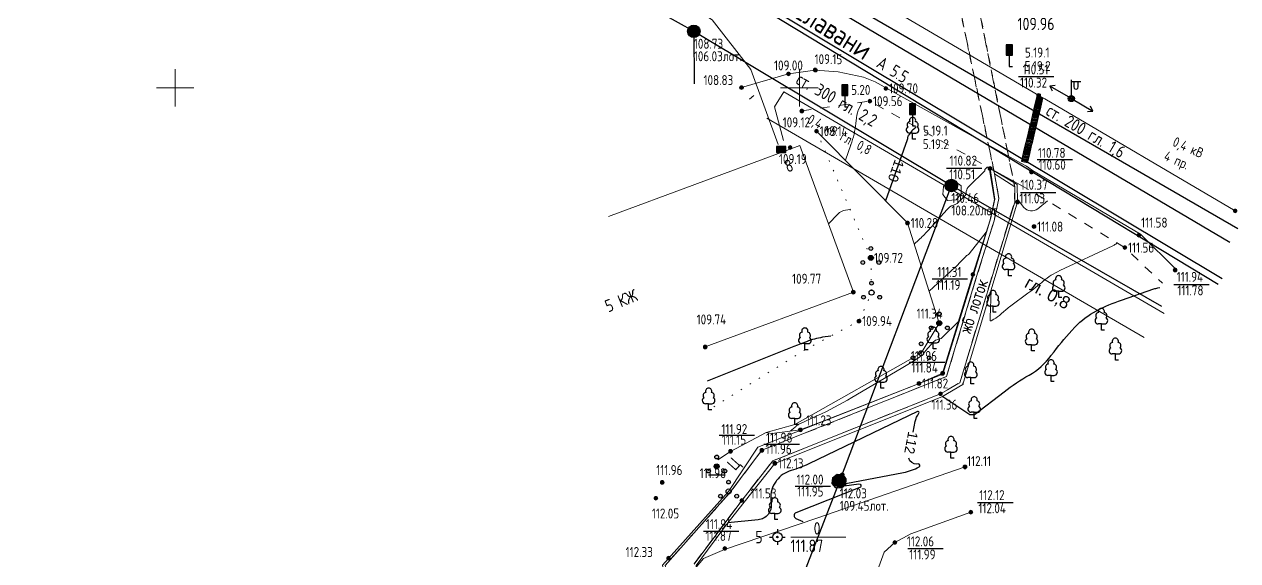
# Model space of a CAD drawing. Header units: metres. Extents: x 22515 to 24102, y 22346 to 22852.
# Drawn here: x 22654.6 to 22751.8, y 22612.1 to 22655.1 of the extents above; entities that cross this region are included whole.
import ezdxf

# ---------------------------------------------------------------- set-up
doc = ezdxf.new("R2010")
doc.units = ezdxf.units.M
for name, pattern in [('g5_01_5x1_5', [3, 1.5, -1.5]), ('g5_01x1', [2, 1, -1]), ('g5_02x1', [3, 2, -1]), ('g5_366', [1.7, 0.2, -1.5])]:
    doc.linetypes.add(name, pattern=pattern)
for name, color, linetype in [('01_Геодезические пункты', 7, 'Continuous'), ('02_Сетка', 7, 'Continuous'), ('03_Здания и строения', 7, 'Continuous'), ('06_Инженерно-технические сооружения', 7, 'Continuous'), ('07_Объекты электропередачи', 7, 'Continuous'), ('10_Границы покрытий и угодий', 7, 'Continuous'), ('11_Гидрография', 7, 'Continuous'), ('12_Рельеф', 7, 'Continuous'), ('13_Растительность', 7, 'Continuous'), ('17_Топонимика', 7, 'Continuous'), ('19_Горизонтали', 7, 'Continuous'), ('30_Канализация', 7, 'Continuous'), ('31_Водопровод', 7, 'Continuous'), ('33_Газопровод', 7, 'Continuous'), ('35_Телефон', 7, 'Continuous'), ('37_Кабель низкого напряжения', 7, 'Continuous'), ('38_Кабели высокого напряжения', 7, 'Continuous'), ('44_Крышки колодцев', 7, 'Continuous'), ('45_Номера колодцев', 7, 'Continuous'), ('61_Отметки высоты поверхности', 7, 'Continuous')]:
    doc.layers.add(name, color=color, linetype=linetype)
doc.styles.add('LIKE11', font='bm431.shx')
doc.styles.add('LIKE32', font='peteri.shx')
doc.styles.add('LIKE36', font='pragmai.shx')
doc.styles.add('Line_GUGK', font='', dxfattribs={"height": 1})
doc.styles.get("Standard").update_dxf_attribs({"font": 'GOST2304A.ttf', "height": 2})
doc.styles.get('Line_GUGK').set_extended_font_data('Bm431', italic=True)
doc.linetypes.add('g5_084b', pattern='A,0.001,[18,GUGK_2005.shx,S=10,R=180.000005,X=0,Y=0],1,[18,GUGK_2005.shx,S=30,R=180.000005,X=0,Y=0],1', length=2.001)
doc.linetypes.add('g5_119_1', pattern='A,8,-2,[31,GUGK_2005.shx,S=0.2,R=0,X=0,Y=0],0.7,[31,GUGK_2005.shx,S=0.16,R=0,X=0,Y=0],6.6,[31,GUGK_2005.shx,S=0.16,R=180.000005,X=0,Y=0],0.7,[31,GUGK_2005.shx,S=0.2,R=180.000005,X=0,Y=0],-2', length=20)
doc.linetypes.add('g5_119_3', pattern='A,8,-2,[31,GUGK_2005.shx,S=0.2,R=0,X=0,Y=0],8,[31,GUGK_2005.shx,S=0.2,R=180.000005,X=0,Y=0],-2', length=20)
doc.linetypes.add('g5_122_g', pattern='A,2,-2,3,-0.6,["Г",Line_GUGK,S=2,R=0,X=0,Y=-1],-2.8,3,-2,8,-2,8,-2,6', length=41.4)
doc.linetypes.add('g5_122_k', pattern='A,2,-2,3,-0.6,["К",Line_GUGK,S=2,R=0,X=0,Y=-1],-3,3,-2,8,-2,8,-2,6', length=41.6)
doc.linetypes.add('g5_122_v', pattern='A,2,-2,3,-0.6,["В",Line_GUGK,S=2,R=0,X=0,Y=-1],-2.8,3,-2,8,-2,8,-2,6', length=41.4)
doc.linetypes.add('g5_133_t', pattern='A,4,[27,GUGK_2005.shx,S=0.8,R=0,X=0,Y=0],4,-2', length=10)

# ---------------------------------------------------------------- blocks, each defined once
blk = doc.blocks.new('g5_115_1')
at = {"color": 0, "flags": 128}
for points in [[(0, 0), (4, 0)], [(3.29, -0.5), (4, 0), (3.29, 0.5)]]:
    blk.add_lwpolyline(points, dxfattribs=at)
blk = doc.blocks.new('g5_388_1')
at = {"color": 0, "flags": 128}
blk.add_lwpolyline([(0, 0.99), (0.51, 0.99, 0.798042), (0.73, 1.95, 0.636328), (0.46, 2.81, 0.533064), (0, 3.5, 0.533064), (-0.46, 2.81, 0.636328), (-0.73, 1.95, 0.798042), (-0.51, 0.99)], format="xyb", dxfattribs=at)
for points in [[(0, 0.99), (-0.51, 0.99)], [(0.5, 0), (0, 0), (0, 0.99)]]:
    blk.add_lwpolyline(points, dxfattribs=at)
at = {"style": 'LIKE11', "flags": 8}
for tag, p in [('Описание', (-14.19, 0.84)), ('Метрические данные', (1.49, 0.46))]:
    blk.add_attdef(tag, p, '', height=2, dxfattribs=at)
blk = doc.blocks.new('g5_117kb')
h = blk.add_hatch(color=255)
h.paths.add_polyline_path([(0.07, 0.07), (0.92, 0.07, 0.367426), (0.07, 0.92)])
h.paths.add_polyline_path([(-0.08, 0.92, 0.367426), (-0.92, 0.07), (-0.08, 0.07)])
h.paths.add_polyline_path([(-0.08, -0.08), (-0.92, -0.08, 0.367426), (-0.08, -0.92)])
h.paths.add_polyline_path([(0.07, -0.92, 0.367426), (0.92, -0.08), (0.07, -0.08)])
at = {"color": 0, "flags": 128}
for points in [[(-1, 0), (1, 0)], [(0, 1), (0, -1)]]:
    blk.add_lwpolyline(points, dxfattribs=at)
at = {"color": 0}
blk.add_circle((0, 0), 1, dxfattribs=at)
at = {"style": 'LIKE11', "flags": 8}
for tag, p in [('Номер', (0, 1.7)), ('Отметка кольца люка', (0, -2.8)), ('Отметка земли (возле него)', (0, -4.8)), ('Верх прокладки', (0, -6.8)), ('Низ прокладки', (0, -8.8))]:
    blk.add_attdef(tag, p, '', height=1.6, dxfattribs=at)
blk = doc.blocks.new('g5_395_1')
h = blk.add_hatch(color=0)
h.paths.add_polyline_path([(0.3, 1.5, 1), (-0.3, 1.5, 1)])
h.paths.add_polyline_path([(-1.6, -0.75, 1), (-1, -0.75, 1)])
h.paths.add_polyline_path([(1.6, -0.75, 1), (1, -0.75, 1)])
at = {"color": 0}
for centre, radius in [((0, 0), 0.4), ((0, 1.5), 0.3), ((-1.3, -0.75), 0.3), ((1.3, -0.75), 0.3)]:
    blk.add_circle(centre, radius, dxfattribs=at)
blk = doc.blocks.new('g5_405e')
h = blk.add_hatch(color=0)
h.paths.add_polyline_path([(0.3, 1.5, 1), (-0.3, 1.5, 1)])
h.paths.add_polyline_path([(-1.6, -0.75, 1), (-1, -0.75, 1)])
h.paths.add_polyline_path([(1.6, -0.75, 1), (1, -0.75, 1)])
at = {"color": 92, "flags": 128}
blk.add_lwpolyline([(-1.3, -1.35), (1.3, -1.35)], dxfattribs=at)
at = {"color": 0}
for centre, radius in [((0, 0), 0.4), ((0, 1.5), 0.3), ((-1.3, -0.75), 0.3), ((1.3, -0.75), 0.3)]:
    blk.add_circle(centre, radius, dxfattribs=at)
blk = doc.blocks.new('g5_113a')
blk.add_hatch(color=0).paths.add_polyline_path([(-0.75, 0), (0.75, 0), (0.75, 1), (-0.75, 1)])
at = {"color": 0, "flags": 128}
blk.add_lwpolyline([(-0.75, 0), (0.75, 0), (0.75, 1), (-0.75, 1)], close=True, dxfattribs=at)
blk = doc.blocks.new('g5_206_3')
blk.add_hatch(color=255).paths.add_polyline_path([(0.425, 3.425), (-0.425, 3.425), (-0.425, 1.875), (0.425, 1.875)])
at = {"color": 0, "flags": 128}
blk.add_lwpolyline([(-0.5, 1.8), (0.5, 1.8), (0.5, 3.5), (-0.5, 3.5)], close=True, dxfattribs=at)
blk.add_lwpolyline([(0, 1.8), (0, 0), (0.5, 0)], dxfattribs=at)
blk = doc.blocks.new('g5_110_1c')
h = blk.add_hatch(color=255)
edge = h.paths.add_edge_path()
edge.add_arc((0, 0), 0.425, 0, 360)
edge = h.paths.add_edge_path(flags=16)
edge.add_arc((0, 0), 0.195, 0, 360)
h = blk.add_hatch(color=0)
edge = h.paths.add_edge_path()
edge.add_arc((0, 0), 0.12, 0, 360)
at = {"color": 0}
for p, q in [((0, 0.5), (0, 3)), ((0, 2.75), (1.5, 2.75))]:
    blk.add_line(p, q, dxfattribs=at)
at = {"color": 0, "flags": 128}
blk.add_lwpolyline([(0.4, 2.75), (0.4, 1.86, 1.040016), (1.1, 1.86), (1.1, 2.75)], format="xyb", dxfattribs=at)
at = {"color": 0}
for radius in [0.5, 0.12]:
    blk.add_circle((0, 0), radius, dxfattribs=at)
blk = doc.blocks.new('g5_005_1')
h = blk.add_hatch(color=255)
edge = h.paths.add_edge_path()
edge.add_arc((0, 0), 0.675, 0, 360.0002)
edge = h.paths.add_edge_path(flags=16)
edge.add_arc((0, 0), 0.2, 0, 360.0002)
at = {"color": 0}
for p, q in [((-1.25, 0), (-0.75, 0)), ((0, 1.25), (0, 0.75)), ((0.75, 0), (1.25, 0)), ((0, -0.75), (0, -1.25))]:
    blk.add_line(p, q, dxfattribs=at)
for radius in [0.75, 0.125]:
    blk.add_circle((0, 0), radius, dxfattribs=at)
at = {"lineweight": 20, "style": 'LIKE36', "flags": 8}
for tag, p in [('Номер пункта', (-20.11, -1)), ('Отметка центра и земли', (2.18, -1))]:
    blk.add_attdef(tag, p, '', height=2, dxfattribs=at)
blk = doc.blocks.new('g5_128a')
h = blk.add_hatch(color=255)
h.paths.add_polyline_path([(-0.325, 0.425), (-0.675, 0.425), (-0.675, -0.425), (-0.325, -0.425)])
h.paths.add_polyline_path([(0.175, 0.425), (-0.175, 0.425), (-0.175, -0.425), (0.175, -0.425)])
h.paths.add_polyline_path([(0.675, 0.425), (0.325, 0.425), (0.325, -0.425), (0.675, -0.425)])
at = {"color": 0, "flags": 128}
blk.add_lwpolyline([(-0.75, -0.5), (0.75, -0.5), (0.75, 0.5), (-0.75, 0.5)], close=True, dxfattribs=at)
for points in [[(-0.25, -0.5), (-0.25, 0.5)], [(0.25, -0.5), (0.25, 0.5)]]:
    blk.add_lwpolyline(points, dxfattribs=at)
blk = doc.blocks.new('g5_012')
at = {"color": 92, "linetype": 'ByBlock', "lineweight": -2}
for p, q in [((0, -3), (0, 3)), ((-3, 0), (3, 0))]:
    blk.add_line(p, q, dxfattribs=at)
blk = doc.blocks.new('g5_330')
at = {"linetype": 'ByBlock'}
blk.add_hatch(color=0, dxfattribs=at).paths.add_polyline_path([(-0.3, 0, 1), (0.3, 0, 1)])
at = {"color": 0, "linetype": 'ByBlock', "lineweight": -2}
blk.add_circle((0, 0), 0.3, dxfattribs=at)
at = {"color": 0, "linetype": 'ByBlock', "lineweight": 15, "flags": 12}
for tag, p in [('number', (-7.62, -0.8)), ('z', (0.5, -0.8))]:
    blk.add_attdef(tag, p, '', height=1.6, dxfattribs=at)

msp = doc.modelspace()

# ---------------------------------------------------------------- linework, layer by layer
at = {"layer": '01_Геодезические пункты', "color": 7, "lineweight": 20, "ltscale": 0.5, "flags": 128}
msp.add_lwpolyline([(22720.426, 22613.974), (22716.017, 22613.974)], dxfattribs=at)
at = {"layer": '03_Здания и строения', "color": 7, "linetype": 'Continuous', "lineweight": 20, "ltscale": 0.5, "flags": 128}
msp.add_lwpolyline([(22701.394, 22639.693), (22715.224, 22644.824), (22716.723, 22645.38), (22721.017, 22633.613), (22709.15, 22629.218)], dxfattribs=at)
at = {"layer": '06_Инженерно-технические сооружения', "color": 7, "linetype": 'g5_01x1', "lineweight": 20, "ltscale": 0.5, "flags": 128}
for points in [[(22729.129, 22658.38), (22732.315, 22643.135)], [(22730.895, 22657.338), (22733.945, 22642.064)]]:
    msp.add_lwpolyline(points, dxfattribs=at)
at = {"layer": '06_Инженерно-технические сооружения', "color": 7, "linetype": 'Continuous', "lineweight": 20, "ltscale": 0.5, "flags": 128}
for points in [[(22697.137, 22579.169), (22699.837, 22586.492), (22700.125, 22587.656), (22699.395, 22587.873), (22699.683, 22588.736), (22700.405, 22588.613), (22700.456, 22588.604), (22700.796, 22589.633), (22703.787, 22599.415), (22704.819, 22602.393), (22704.866, 22602.443), (22705.756, 22605.12), (22706.392, 22608.034), (22705.721, 22611.733), (22711.02, 22617.633), (22713.373, 22621.192), (22726.277, 22626.292), (22728.193, 22627.049), (22730.63, 22634.989), (22732.04, 22639.583), (22732.342, 22641.077), (22731.965, 22643.535)], [(22705.931, 22611.7), (22711.15, 22617.571), (22713.675, 22620.933), (22728.479, 22626.863), (22730.863, 22634.78), (22732.287, 22639.348), (22732.66, 22641.118), (22732.315, 22643.135), (22732.334, 22643.116), (22733.942, 22642.065), (22733.945, 22642.064), (22733.945, 22640.832), (22729.557, 22626.354), (22728.008, 22625.457), (22714.556, 22620.077), (22712.095, 22616.896), (22708.254, 22611.802)], [(22716.767, 22622.567), (22718.379, 22623.178), (22726.277, 22626.292), (22728.168, 22627.108), (22730.594, 22635.03), (22731.979, 22639.415), (22732.312, 22641.058), (22731.898, 22643.596)], [(22731.898, 22643.596), (22734.393, 22642.233)], [(22731.965, 22643.535), (22734.137, 22642.25)], [(22698.971, 22578.019), (22699.626, 22580.145), (22701.523, 22585.942), (22701.905, 22587.078), (22702.76, 22586.882), (22703.073, 22587.804), (22702.207, 22588.04), (22702.537, 22589.144), (22705.693, 22598.914), (22706.621, 22601.737), (22707.865, 22605.662), (22708.415, 22611.697), (22710.769, 22614.871), (22712.262, 22616.768), (22714.723, 22619.888), (22728.105, 22625.218), (22729.792, 22626.221), (22734.16, 22640.848), (22734.137, 22642.25)], [(22716.767, 22622.567), (22714.485, 22622.294), (22714.042, 22622.362), (22711.178, 22620.849), (22710.153, 22620.181)], [(22719.711, 22619.016), (22720.135, 22618.968), (22720.136, 22618.966), (22720.429, 22618.645), (22720.418, 22618.197), (22720.063, 22617.898), (22719.594, 22617.934), (22719.296, 22618.273), (22719.358, 22618.727), (22719.711, 22619.016)]]:
    msp.add_lwpolyline(points, dxfattribs=at)
at = {"layer": '10_Границы покрытий и угодий', "color": 7, "linetype": 'Continuous', "lineweight": 20, "ltscale": 0.5, "flags": 128}
for points in [[(22751.597, 22640.13), (22736.369, 22649.105), (22735.865, 22649.394), (22716.324, 22660.877), (22709.679, 22664.787), (22699.831, 22670.519), (22696.845, 22672.314), (22696.309, 22672.553), (22688.753, 22677.325), (22687.172, 22679.759), (22686.517, 22683.055)], [(22746.944, 22635.387), (22744.012, 22638.262), (22735.376, 22643.374), (22734.882, 22643.719), (22734.492, 22643.928), (22722.763, 22650.489), (22721.821, 22650.857), (22719.799, 22651.286), (22717.968, 22651.429), (22715.818, 22651.119), (22712.058, 22650.018)], [(22730.427, 22615.975), (22725.614, 22614.243), (22724.338, 22613.548), (22723.493, 22612.755), (22722.938, 22611.308), (22722.908, 22610.196), (22723.837, 22606.94), (22724.285, 22605.747), (22724.418, 22605.394), (22724.384, 22605.379), (22721.868, 22604.243), (22723.338, 22600.253), (22717.476, 22598.161), (22712.01, 22596.185), (22711.425, 22598.06), (22708.372, 22606.635), (22708.044, 22606.623), (22708.433, 22611.552), (22709.008, 22612.262), (22710.686, 22612.966), (22718.078, 22615.492), (22729.961, 22619.596)]]:
    msp.add_lwpolyline(points, dxfattribs=at)
at = {"layer": '10_Границы покрытий и угодий', "color": 7, "linetype": 'g5_01_5x1_5', "lineweight": 20, "ltscale": 0.5, "flags": 128}
for points in [[(22716.888, 22648.146), (22722.338, 22648.932), (22731.898, 22643.596)], [(22734.393, 22642.233), (22742.77, 22637.189), (22745.771, 22634.325)]]:
    msp.add_lwpolyline(points, dxfattribs=at)
at = {"layer": '11_Гидрография', "color": 92, "linetype": 'g5_02x1', "lineweight": 20, "ltscale": 0.5, "flags": 128}
for points in [[(22732.334, 22643.116), (22729.146, 22658.371), (22729.025, 22658.954)], [(22730.597, 22658.645), (22730.857, 22657.358), (22733.942, 22642.065)], [(22705.265, 22602.262), (22706.126, 22604.939), (22706.846, 22608.059), (22705.939, 22611.7), (22711.156, 22617.569), (22713.688, 22620.931), (22728.487, 22626.857), (22730.871, 22634.778), (22732.293, 22639.346), (22732.666, 22641.118), (22732.334, 22643.116)], [(22733.942, 22642.065), (22733.932, 22640.832), (22729.544, 22626.359), (22728.002, 22625.467), (22714.549, 22620.084), (22712.079, 22616.909), (22708.24, 22611.809), (22707.495, 22605.69), (22706.212, 22601.963)]]:
    msp.add_lwpolyline(points, dxfattribs=at)
at = {"layer": '12_Рельеф', "color": 7, "linetype": 'g5_366', "lineweight": 20, "ltscale": 0.5, "flags": 128}
msp.add_lwpolyline([(22718.068, 22646.524), (22722.418, 22636.366), (22722.478, 22633.581), (22721.472, 22631.294), (22717.135, 22628.996), (22709.423, 22624.169)], dxfattribs=at)
at = {"layer": '12_Рельеф', "color": 7, "linetype": 'g5_084b', "lineweight": 20, "ltscale": 0.5, "flags": 128}
msp.add_lwpolyline([(22718.068, 22646.524), (22725.356, 22639.162), (22727.9, 22631.123), (22726.446, 22628.723), (22716.316, 22622.997), (22714.042, 22622.362)], dxfattribs=at)
at = {"layer": '19_Горизонтали', "color": 32, "linetype": 'Continuous', "lineweight": 20, "ltscale": 0.5, "elevation": 109, "flags": 128}
msp.add_lwpolyline([(22712.685, 22649.081), (22713.033, 22649.383)], dxfattribs=at)
at = {"layer": '19_Горизонтали', "color": 32, "linetype": 'Continuous', "lineweight": 20, "ltscale": 0.5, "flags": 128}
for points, elevation in [([(22721.619, 22648.828), (22721.652, 22648.808, -0.383047), (22721.668, 22648.752), (22721.497, 22648.403, 0.087226), (22721.263, 22647.593), (22721.214, 22647.144, -0.058359), (22720.826, 22645.439), (22720.382, 22644.187)], 109.5), ([(22731.771, 22643.665), (22731.761, 22643.658, 0.037123), (22731.743, 22643.642), (22731.575, 22643.47, 0.244049), (22731.558, 22643.412), (22731.558, 22643.412, -0.249815), (22731.539, 22643.354), (22730.287, 22642.128, 0.165335), (22730.067, 22641.692), (22730.045, 22641.539, -0.148332), (22729.962, 22641.36), (22729.962, 22641.36, -0.019973), (22729.818, 22641.212), (22729.563, 22640.969, 0.035368), (22729.406, 22640.796), (22729.406, 22640.796, -0.136381), (22729.223, 22640.662), (22729.035, 22640.591, 0.119266), (22728.524, 22640.243), (22726.972, 22638.528, -0.0231), (22726.262, 22637.812), (22725.891, 22637.471)], 110.5), ([(22736.559, 22640.928), (22735.787, 22640.301, -0.41165), (22734.684, 22640.41), (22734.235, 22640.953, -0.118969), (22734.171, 22641.086), (22734.154, 22641.16)], 111), ([(22720.757, 22640.245), (22720.396, 22640.191, 0.162568), (22719.779, 22639.878), (22719.014, 22639.102)], 109.5), ([(22731.664, 22638.419), (22730.296, 22636.686, -0.136377), (22730.158, 22636.585), (22730.158, 22636.585, 0.119264), (22730.015, 22636.487), (22729.781, 22636.228, -0.023099), (22729.164, 22635.607), (22727.085, 22633.697)], 111), ([(22732.051, 22633.788), (22731.99, 22631.591, -0.004645), (22731.983, 22631.377), (22731.983, 22631.377, 0.591442), (22732.07, 22631.323), (22732.282, 22631.444, 0.057316), (22732.844, 22631.857), (22732.921, 22631.929, -0.027931), (22733.624, 22632.512), (22734.99, 22633.522, 0.015956), (22736.229, 22634.501), (22736.229, 22634.501, -0.066069), (22737.549, 22635.344), (22741.792, 22637.324, 0.061469), (22742.033, 22637.475), (22742.144, 22637.566)], 111.5), ([(22715.945, 22622.469), (22716.343, 22622.793, -0.015349), (22716.549, 22622.951), (22716.549, 22622.951, -0.047659), (22716.773, 22623.081), (22718.095, 22623.691, 0.025003), (22720.901, 22625.159), (22724.859, 22627.489, 0.013325), (22725.912, 22628.148), (22726.349, 22628.437, -0.0344), (22726.517, 22628.533), (22726.517, 22628.533, 0.176643), (22726.644, 22628.663), (22726.658, 22628.695, -0.075844), (22726.801, 22628.915), (22727.462, 22629.66, -0.1968), (22727.789, 22629.82), (22727.789, 22629.82, 0.178749), (22728.126, 22629.971), (22729.437, 22631.254)], 111.5)]:
    msp.add_lwpolyline(points, format="xyb", dxfattribs=dict(at, elevation=elevation))
at = {"layer": '19_Горизонтали', "color": 32, "linetype": 'Continuous', "lineweight": 30, "ltscale": 0.5, "flags": 128}
for points, elevation in [([(22726.019, 22646.81), (22725.888, 22646.711, 0.063705), (22725.655, 22646.482), (22725.459, 22646.234, 0.053147), (22725.392, 22646.128), (22725.392, 22646.128, 0.087231), (22725.357, 22646.008), (22725.356, 22645.993, -0.058358), (22725.321, 22645.841), (22723.586, 22640.949)], 110), ([(22728.194, 22625.253), (22730.263, 22623.852, 0.182949), (22730.468, 22623.804), (22730.529, 22623.812, -0.158075), (22730.624, 22623.794), (22730.624, 22623.794, 0.296315), (22730.71, 22623.801), (22733.1, 22625.633, -0.033498), (22735.101, 22626.965), (22735.101, 22626.965, 0.104001), (22736.862, 22628.532), (22736.901, 22628.585, -0.027572), (22738.518, 22630.539), (22738.771, 22630.813, -0.087349), (22740.493, 22632.123), (22740.493, 22632.123, -0.036353), (22742.508, 22632.983), (22745.097, 22633.871, -0.037388), (22745.403, 22633.951), (22745.56, 22633.98)], 112), ([(22719.209, 22630.095), (22718.548, 22629.993, 0.055492), (22717.264, 22629.645), (22716.802, 22629.463, 0.000878), (22714.635, 22628.604), (22709.298, 22626.479)], 110), ([(22729.822, 22626.223), (22729.825, 22626.286, 0.004653), (22729.827, 22626.322), (22729.827, 22626.34)], 112), ([(22725.814, 22622.397), (22725.974, 22623.23, -0.115241), (22726.274, 22623.906), (22726.274, 22623.906, 0.787081), (22726.161, 22624.044), (22717.45, 22619.851, -0.042627), (22716.047, 22619.318), (22716.047, 22619.318, 0.16171), (22714.865, 22618.512), (22714.825, 22618.459, 0.189868), (22714.409, 22616.99), (22714.444, 22616.638, -0.415581), (22713.392, 22615.36), (22710.973, 22615.13)], 112), ([(22720.42, 22618.273), (22725.04, 22619.159, 0.075427), (22726.281, 22619.598), (22726.281, 22619.598, 0.820421), (22726.205, 22619.847), (22726.089, 22619.835, -0.3789), (22725.461, 22620.291, -0.3789)], 112), ([(22720.272, 22618.075), (22721.461, 22618.233, -0.884756), (22721.535, 22617.951), (22716.421, 22615.925, 0.666785), (22716.413, 22615.469), (22716.957, 22615.232)], 112)]:
    msp.add_lwpolyline(points, format="xyb", dxfattribs=dict(at, elevation=elevation))
at = {"layer": '30_Канализация', "color": 12, "linetype": 'g5_122_k', "lineweight": 30, "ltscale": 0.5, "flags": 128}
for points in [[(22704.476, 22656.638), (22708.238, 22654.534), (22728.867, 22642.165), (22745.71, 22632.483)], [(22708.238, 22654.534), (22708.252, 22650.318)], [(22662.266, 22598.468), (22665.003, 22597.098), (22669.065, 22597.985), (22710.63, 22594.447), (22719.925, 22618.482), (22728.867, 22642.165)]]:
    msp.add_lwpolyline(points, dxfattribs=at)
at = {"layer": '30_Канализация', "color": 7, "linetype": 'Continuous', "lineweight": 20, "ltscale": 0.5, "flags": 128}
for points in [[(22728.237, 22642.093), (22728.185, 22641.434), (22728.567, 22640.978), (22729.264, 22641.014), (22729.651, 22641.5), (22729.652, 22642.129), (22729.247, 22642.445), (22728.652, 22642.469), (22728.237, 22642.093)], [(22719.623, 22617.953), (22720.054, 22617.922), (22720.382, 22618.207), (22720.407, 22618.635), (22720.136, 22618.966), (22719.715, 22619.009), (22719.375, 22618.7), (22719.338, 22618.284), (22719.623, 22617.953)]]:
    msp.add_lwpolyline(points, dxfattribs=at)
at = {"layer": '31_Водопровод', "color": 94, "linetype": 'g5_122_v', "lineweight": 30, "ltscale": 0.5, "flags": 128}
for points in [[(22654.597, 22696.303), (22682.384, 22680.364), (22699.807, 22668.848), (22751.81, 22638.726)], [(22697.727, 22669.241), (22751.17, 22637.618)]]:
    msp.add_lwpolyline(points, dxfattribs=at)
at = {"layer": '33_Газопровод', "color": 132, "linetype": 'g5_122_g', "lineweight": 30, "ltscale": 0.5, "flags": 128}
for points in [[(22655.875, 22691.487), (22750.574, 22634.719)], [(22657.452, 22687.524), (22669.726, 22682.58), (22676.929, 22678.659), (22750.233, 22634.251)]]:
    msp.add_lwpolyline(points, dxfattribs=at)
at = {"layer": '35_Телефон', "color": 6, "linetype": 'g5_133_t', "lineweight": 20, "ltscale": 0.5, "flags": 128}
msp.add_lwpolyline([(22714.091, 22647.568), (22744.308, 22629.966)], dxfattribs=at)
at = {"layer": '37_Кабель низкого напряжения', "color": 1, "linetype": 'g5_119_3', "lineweight": 20, "ltscale": 0.5, "flags": 128}
msp.add_lwpolyline([(22715.418, 22645.764), (22714.689, 22648.471), (22715.438, 22649.68), (22745.914, 22631.903)], dxfattribs=at)
at = {"layer": '38_Кабели высокого напряжения', "color": 1, "linetype": 'g5_119_1', "lineweight": 20, "ltscale": 0.5, "flags": 128}
msp.add_lwpolyline([(22659.497, 22686.086), (22680.679, 22674.067), (22709.702, 22655.443), (22712.813, 22651.48), (22714.991, 22645.451)], dxfattribs=at)
at = {"layer": '61_Отметки высоты поверхности', "flags": 128}
for points in [[(22734.256, 22650.904), (22737.089, 22650.904)], [(22735.732, 22644.255), (22738.565, 22644.255)], [(22728.471, 22643.56), (22731.304, 22643.56)], [(22734.413, 22641.62), (22737.246, 22641.62)], [(22727.34, 22634.671), (22730.173, 22634.671)], [(22746.696, 22634.241), (22749.528, 22634.241)], [(22725.499, 22627.999), (22728.332, 22627.999)], [(22710.256, 22622.145), (22713.089, 22622.145)], [(22713.856, 22621.435), (22716.689, 22621.435)], [(22716.347, 22618.057), (22719.18, 22618.057)], [(22730.975, 22616.759), (22733.808, 22616.759)], [(22709.022, 22614.455), (22711.855, 22614.455)], [(22725.383, 22613.06), (22728.216, 22613.06)]]:
    msp.add_lwpolyline(points, dxfattribs=at)

# ---------------------------------------------------------------- block references
at = {"layer": '01_Геодезические пункты', "color": 7, "linetype": 'Continuous', "lineweight": 20, "xscale": 0.5, "yscale": 0.5, "zscale": 0.5}
msp.add_blockref('g5_005_1', (22714.929, 22613.974, 111.869), dxfattribs=at)
at = {"layer": '02_Сетка', "color": 92, "linetype": 'Continuous', "lineweight": 15, "ltscale": 0.5, "xscale": 0.5, "yscale": 0.5}
for p in [(22666.69, 22650), (22716.69, 22650)]:
    msp.add_blockref('g5_012', p, dxfattribs=at)
at = {"layer": '06_Инженерно-технические сооружения', "color": 7, "linetype": 'Continuous', "lineweight": 20, "xscale": 0.5, "yscale": 0.5, "zscale": 0.5}
for p in [(22733.512, 22651.711, 110.192), (22720.336, 22648.486, 109.38), (22725.755, 22646.955, 109.977)]:
    msp.add_blockref('g5_206_3', p, dxfattribs=at)
at = {"layer": '07_Объекты электропередачи', "color": 7, "linetype": 'Continuous', "lineweight": 20, "xscale": 0.5, "yscale": 0.5, "zscale": 0.5}
for name, p in [('g5_110_1c', (22738.482, 22649.141, 110.652)), ('g5_113a', (22715.234, 22644.807, 109.252))]:
    msp.add_blockref(name, p, dxfattribs=at)
for rotation in [149.8230954444378, 329.4972594488495]:
    msp.add_blockref('g5_115_1', (22738.482, 22649.141), dxfattribs=dict(at, rotation=rotation))
at = {"layer": '13_Растительность', "color": 92, "linetype": 'Continuous', "lineweight": 20, "xscale": 0.5, "yscale": 0.5, "zscale": 0.5}
for name, p in [('g5_388_1', (22725.762, 22645.88, 110.049)), ('g5_395_1', (22722.418, 22636.366, 109.723)), ('g5_388_1', (22733.452, 22634.934, 111.264)), ('g5_395_1', (22722.478, 22633.581, 109.745)), ('g5_388_1', (22737.467, 22633.193, 111.7)), ('g5_388_1', (22732.204, 22632.002, 111.45)), ('g5_388_1', (22740.884, 22630.571, 112.2)), ('g5_395_1', (22727.9, 22631.123, 111.341)), ('g5_388_1', (22717.135, 22628.996, 110.055)), ('g5_388_1', (22727.42, 22629.062, 111.59)), ('g5_388_1', (22735.299, 22628.903, 111.854)), ('g5_395_1', (22726.446, 22628.723, 111.466)), ('g5_388_1', (22742.007, 22628.173, 112.404)), ('g5_388_1', (22723.229, 22625.913, 111.57)), ('g5_388_1', (22730.432, 22626.265, 111.842)), ('g5_388_1', (22736.855, 22626.444, 112.122)), ('g5_388_1', (22709.423, 22624.169, 110.215)), ('g5_388_1', (22716.316, 22622.997, 111.439)), ('g5_388_1', (22730.697, 22623.485, 112.018)), ('g5_388_1', (22728.839, 22620.299, 112.045)), ('g5_405e', (22710.068, 22619.645, 111.975)), ('g5_395_1', (22711.02, 22617.633, 112.112)), ('g5_388_1', (22714.726, 22615.377, 111.99))]:
    msp.add_blockref(name, p, dxfattribs=at)
at = {"layer": '44_Крышки колодцев', "color": 7, "linetype": 'Continuous', "lineweight": 20, "xscale": 0.5, "yscale": 0.5, "zscale": 0.5}
for p in [(22708.238, 22654.534, 108.73), (22728.867, 22642.165, 110.456), (22719.925, 22618.482, 112.029)]:
    msp.add_blockref('g5_117kb', p, dxfattribs=at)
at = {"layer": '44_Крышки колодцев', "color": 7, "linetype": 'Continuous', "lineweight": 20, "xscale": 0.5, "yscale": 0.5, "zscale": 0.5, "rotation": 256.6526089317465}
for p in [(22735.868, 22648.875, 106.658), (22735.525, 22647.399, 106.658), (22735.697, 22648.14, 106.658), (22735.349, 22646.667, 106.658), (22735.174, 22645.934, 106.658), (22734.813, 22644.432, 106.658), (22734.99, 22645.17, 106.658)]:
    msp.add_blockref('g5_128a', p, dxfattribs=at)
at = {"layer": '61_Отметки высоты поверхности', "color": 7, "linetype": 'Continuous', "lineweight": 20, "xscale": 0.5, "yscale": 0.5, "zscale": 0.5}
for p in [(22717.968, 22651.429, 109.149), (22715.818, 22651.119, 108.995), (22712.058, 22650.018, 108.832), (22723.625, 22649.953, 109.703), (22722.338, 22648.932, 109.558), (22735.865, 22649.394, 110.314), (22716.888, 22648.146, 109.118), (22718.068, 22646.524, 109.139), (22715.951, 22645.213, 109.176), (22731.965, 22643.535, 110.819), (22735.285, 22643.246, 110.78), (22734.16, 22640.848, 111.026), (22751.597, 22640.13, 111.696), (22725.356, 22639.162, 110.276), (22735.487, 22638.872, 111.075), (22743.895, 22638.178, 111.577), (22742.77, 22637.189, 111.556), (22722.418, 22636.366, 109.723), (22730.594, 22635.03, 111.194), (22746.79, 22635.395, 111.942), (22721.017, 22633.613, 109.771), (22721.472, 22631.294, 109.94), (22727.9, 22631.123, 111.341), (22709.15, 22629.218, 109.745), (22726.277, 22626.292, 111.822), (22728.168, 22627.108, 111.836), (22728.002, 22625.467, 111.364), (22716.767, 22622.567, 111.654), (22711.178, 22620.849, 111.152), (22713.688, 22620.931, 111.5), (22710.068, 22619.645, 111.975), (22714.723, 22619.888, 112.13), (22729.961, 22619.596, 111.985), (22720.135, 22618.968, 111.934), (22720.136, 22618.966, 112.022), (22705.706, 22618.369, 111.956), (22705.198, 22617.09, 112.053), (22712.079, 22616.909, 111.534), (22730.427, 22615.975, 112.038), (22724.338, 22613.548, 111.993), (22710.72, 22613.062, 111.941), (22706.216, 22612.288, 112.327)]:
    msp.add_blockref('g5_330', p, dxfattribs=at)

# ---------------------------------------------------------------- texts
at = {"layer": '01_Геодезические пункты', "color": 7, "linetype": 'Continuous', "lineweight": 20, "ltscale": 0.5}
for s, p in [('109.96', (22734.167, 22654.631)), ('0', (22717.834, 22614.174)), ('5', (22713.156, 22613.474)), ('111.87', (22715.982, 22612.774))]:
    msp.add_text(s, height=1, dxfattribs=at).set_placement(p)
at = {"layer": '03_Здания и строения', "color": 7, "linetype": 'Continuous', "lineweight": 15}
for s, p in [('8', (22715.746, 22643.18)), ('5 КЖ', (22701.374, 22631.973))]:
    msp.add_text(s, height=1, rotation=21.82986, dxfattribs=at).set_placement(p)
at = {"layer": '06_Инженерно-технические сооружения', "color": 7, "linetype": 'Continuous', "lineweight": 15}
for s, p in [('5.19.1', (22734.761, 22652.428)), ('5.19.2', (22734.737, 22651.344)), ('5.20', (22720.84, 22649.436)), ('5.19.1', (22726.602, 22646.168)), ('5.19.2', (22726.578, 22645.084))]:
    msp.add_text(s, height=0.8, dxfattribs=at).set_placement(p)
at = {"layer": '07_Объекты электропередачи', "color": 7, "linetype": 'Continuous', "lineweight": 15}
for s, p in [('0,4 кВ', (22746.525, 22645.372)), ('4 пр.', (22745.825, 22644.242))]:
    msp.add_text(s, height=0.8, rotation=336.22541, dxfattribs=at).set_placement(p)
at = {"layer": '10_Границы покрытий и угодий', "color": 7, "linetype": 'Continuous', "lineweight": 15}
for s, rotation, p in [('А 5.5', 328.14081, (22722.785, 22651.724)), ('Ц', 48.16301, (22711.545, 22619.242))]:
    msp.add_text(s, height=1, rotation=rotation, dxfattribs=at).set_placement(p)
at = {"layer": '11_Гидрография', "color": 7, "linetype": 'Continuous', "lineweight": 15}
msp.add_text('жб лоток', height=1, rotation=71.29614, dxfattribs=at).set_placement((22730.403, 22630.227))
at = {"layer": '17_Топонимика', "color": 7, "linetype": 'Continuous', "lineweight": 15}
msp.add_text('ул. Маршала Гелавани', height=1.6, rotation=328.19023, dxfattribs=at).set_placement((22706.235, 22661.863))
at = {"layer": '19_Горизонтали', "color": 32, "linetype": 'Continuous', "lineweight": 15, "style": 'LIKE36'}
for s, rotation, p in [('110', 250.47522, (22724.354, 22644.311)), ('112', 259.17385, (22725.423, 22622.48))]:
    msp.add_text(s, height=0.8, rotation=rotation, dxfattribs=at).set_placement(p)
at = {"layer": '30_Канализация', "color": 12, "linetype": 'Continuous', "lineweight": 15}
msp.add_text('ст. 300 гл. 2,2', height=1, rotation=330.35243, dxfattribs=at).set_placement((22716.329, 22650.381))
at = {"layer": '31_Водопровод', "color": 94, "linetype": 'Continuous', "lineweight": 15}
msp.add_text('ст. 200 гл. 1,6', height=1, rotation=329.53444, dxfattribs=at).set_placement((22736.361, 22647.877))
at = {"layer": '35_Телефон', "color": 6, "linetype": 'Continuous', "lineweight": 15, "style": 'LIKE32'}
msp.add_text('гл. 0,8', height=1, rotation=331.26087, dxfattribs=at).set_placement((22734.648, 22634.061))
at = {"layer": '37_Кабель низкого напряжения', "color": 1, "linetype": 'Continuous', "lineweight": 15}
msp.add_text('0,4 кВ гл. 0,8', height=0.8, rotation=331.98779, dxfattribs=at).set_placement((22717.26, 22647.223))
at = {"layer": '45_Номера колодцев', "color": 7, "linetype": 'Continuous', "lineweight": 15, "ltscale": 0.5}
for s, p in [('108.73', (22708.238, 22653.134)), ('106.03лот.', (22708.238, 22652.134)), ('110.46', (22728.867, 22640.765)), ('108.20лот.', (22728.867, 22639.765)), ('112.03', (22719.925, 22617.082)), ('109.45лот.', (22719.925, 22616.082))]:
    msp.add_text(s, height=0.8, dxfattribs=at).set_placement(p)
at = {"layer": '61_Отметки высоты поверхности', "color": 7, "linetype": 'Continuous', "lineweight": 15, "ltscale": 0.5}
for s, p in [('109.15', (22717.908, 22651.897)), ('109.00', (22714.66, 22651.395)), ('110.51', (22734.578, 22651.08)), ('108.83', (22709.013, 22650.218)), ('110.32', (22734.366, 22650.02)), ('109.70', (22723.875, 22649.553)), ('109.56', (22722.588, 22648.532)), ('109.12', (22715.354, 22646.832)), ('109.14', (22718.318, 22646.124)), ('110.78', (22735.801, 22644.386)), ('109.19', (22715.053, 22643.89)), ('110.82', (22728.72, 22643.762)), ('110.60', (22735.849, 22643.432)), ('110.51', (22728.702, 22642.665)), ('110.37', (22734.404, 22641.832)), ('111.03', (22734.321, 22640.735)), ('110.28', (22725.606, 22638.762)), ('111.08', (22735.737, 22638.472)), ('111.58', (22744.07, 22638.792)), ('111.56', (22743.02, 22636.789)), ('109.72', (22722.668, 22635.966)), ('109.77', (22716.108, 22634.292)), ('111.31', (22727.742, 22634.839)), ('111.94', (22746.917, 22634.444)), ('111.19', (22727.637, 22633.792)), ('111.78', (22746.972, 22633.356)), ('111.34', (22726.082, 22631.496)), ('109.74', (22708.461, 22631.026)), ('109.94', (22721.722, 22630.894)), ('111.96', (22725.617, 22628.096)), ('111.84', (22725.658, 22627.163)), ('111.82', (22726.527, 22625.892)), ('111.36', (22727.274, 22624.196)), ('111.23', (22717.214, 22622.934)), ('111.92', (22710.446, 22622.237)), ('111.15', (22710.478, 22621.385)), ('111.96', (22713.977, 22620.642)), ('111.98', (22714.026, 22621.543)), ('111.96', (22705.224, 22618.951)), ('111.98', (22708.706, 22618.696)), ('112.13', (22714.973, 22619.488)), ('112.11', (22730.126, 22619.668)), ('112.00', (22716.467, 22618.186)), ('111.53', (22712.776, 22617.081)), ('111.95', (22716.522, 22617.228)), ('112.12', (22731.1, 22616.939)), ('112.04', (22731.036, 22615.886)), ('112.05', (22704.874, 22615.467)), ('111.94', (22709.194, 22614.615)), ('111.87', (22709.169, 22613.669)), ('112.06', (22725.298, 22613.228)), ('112.33', (22702.77, 22612.376)), ('111.99', (22725.495, 22612.179))]:
    msp.add_text(s, height=0.8, dxfattribs=at).set_placement(p)

doc.saveas('drawing.dxf')
